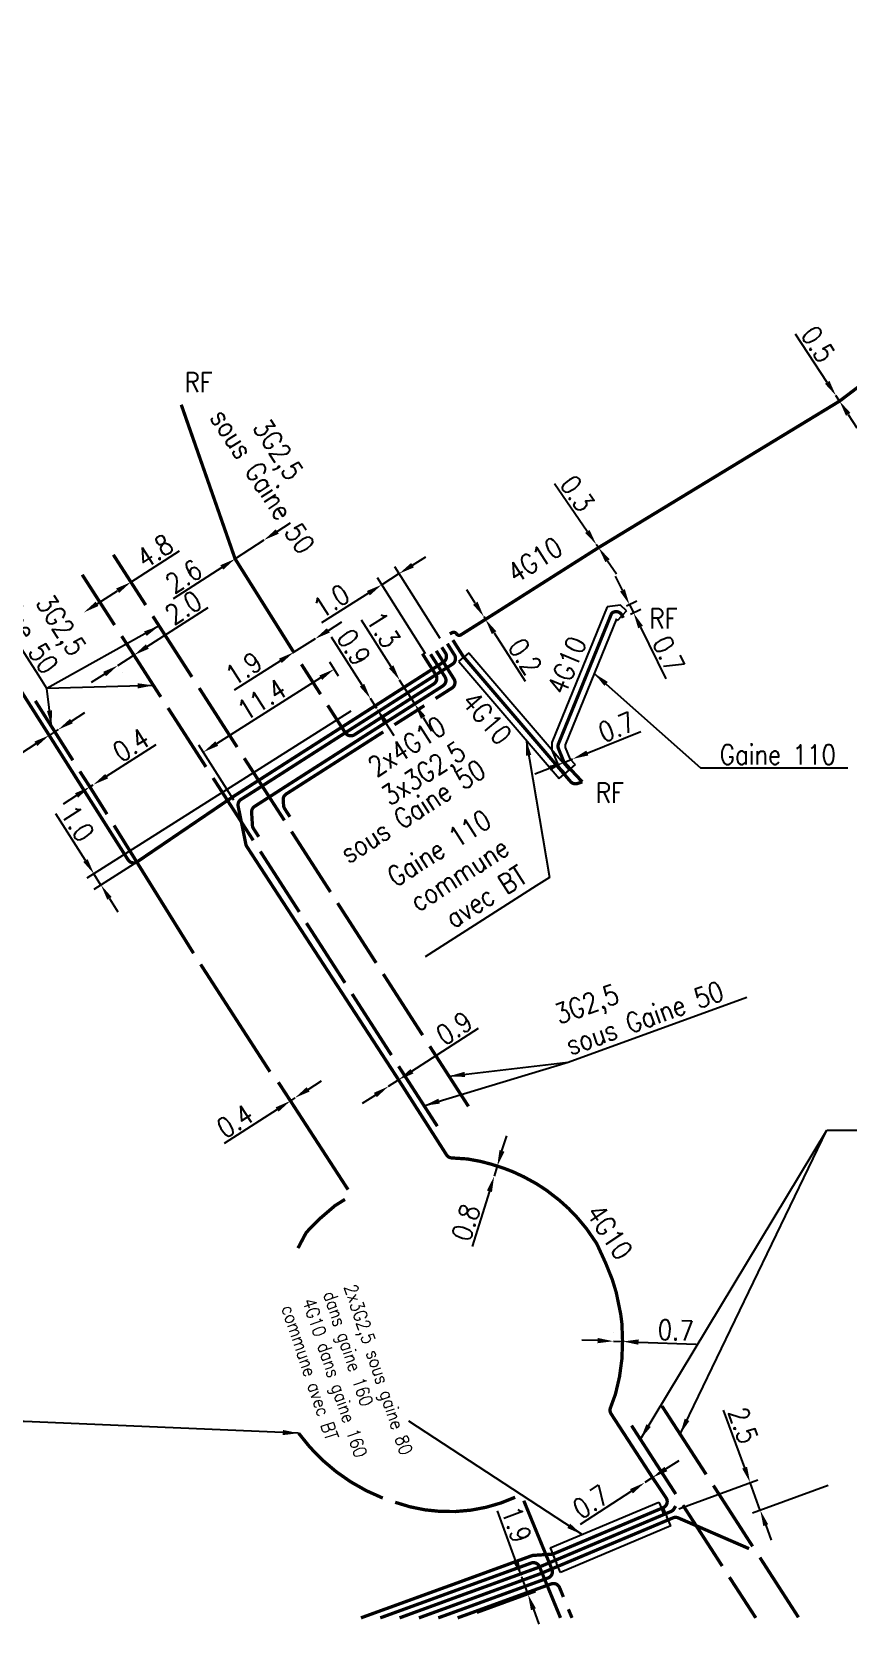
# Model space of a CAD drawing. Header units: millimetres. Extents: x 146415 to 147000, y 142979 to 144000.
# Drawn here: x 146821.4 to 146883.2, y 142999.5 to 143120.1 of the extents above; entities that cross this region are included whole.
import ezdxf
from ezdxf.enums import TextEntityAlignment as Align

# ---------------------------------------------------------------- set-up
doc = ezdxf.new("R2010")
doc.units = ezdxf.units.MM
doc.header["$PDMODE"] = 34
doc.linetypes.add('E_ST_CU', pattern=[2000, 1000, 1000])
doc.layers.get('Defpoints').update_dxf_attribs({"linetype": 'CONTINUOUS'})
doc.layers.add('E_100', color=3, linetype='CONTINUOUS')
doc.layers.add('E_400', color=7, linetype='CONTINUOUS')
doc.styles.get("Standard").update_dxf_attribs({"font": 'romans.shx', "width": 0.85})
doc.dimstyles.get("Standard").update_dxf_attribs({"dimtxt": 1.5, "dimasz": 1.2, "dimexe": 0.625, "dimexo": 0.625, "dimgap": 0.25, "dimtad": 1, "dimdec": 1, "dimzin": 0, "dimdsep": 46, "dimtxsty": 'Standard', "dimcen": -0.5, "dimadec": 0, "dimazin": 0, "dimtfac": 1, "dimtdec": 1, "dimtmove": 0, "dimatfit": 3, "dimfxl": 0, "dimtolj": 1, "dimtzin": 0, "dimarcsym": 0})

# ---------------------------------------------------------------- blocks, each defined once
blk = doc.blocks.new('*D11')
at = {"layer": 'Defpoints', "color": 0, "linetype": 'Continuous', "transparency": 16777216}
for p in [(146864.11, 143081.26), (146864.11, 143081.26), (146864.28, 143081.02)]:
    blk.add_point(p, dxfattribs=at)
at = {"layer": 'E_100', "color": 0, "linetype": 'Continuous', "lineweight": -2, "transparency": 16777216}
for p, q in [((146863.43, 143082.25), (146860.95, 143085.85)), ((146864.28, 143081.02), (146864.11, 143081.26)), ((146864.97, 143080.03), (146865.65, 143079.04))]:
    blk.add_line(p, q, dxfattribs=at)
at = {"layer": 'E_100', "color": 0, "linetype": 'Continuous', "transparency": 16777216}
for points in [[(146863.6, 143082.36), (146863.27, 143082.14), (146864.11, 143081.26)], [(146865.13, 143080.14), (146864.8, 143079.92), (146864.28, 143081.02)]]:
    blk.add_solid(points, dxfattribs=at)
at = {"layer": 'E_100', "color": 0, "linetype": 'Continuous', "transparency": 16777216, "insert": (146862.67, 143085.11), "char_height": 1.5, "attachment_point": 5, "rotation": 304.6256}
blk.add_mtext('\\A1;0.3', dxfattribs=at)
blk = doc.blocks.new('*D17')
at = {"layer": 'Defpoints', "color": 0, "linetype": 'Continuous', "transparency": 16777216}
for p in [(146855.59, 143075.8), (146855.59, 143075.8), (146855.72, 143075.59)]:
    blk.add_point(p, dxfattribs=at)
at = {"layer": 'E_100', "color": 0, "linetype": 'Continuous', "lineweight": -2, "transparency": 16777216}
for p, q in [((146854.95, 143076.81), (146854.3, 143077.82)), ((146855.59, 143075.8), (146855.72, 143075.59)), ((146856.37, 143074.58), (146858.72, 143070.9))]:
    blk.add_line(p, q, dxfattribs=at)
at = {"layer": 'E_100', "color": 0, "linetype": 'Continuous', "transparency": 16777216}
for points in [[(146855.12, 143076.92), (146854.78, 143076.7), (146855.59, 143075.8)], [(146856.54, 143074.69), (146856.2, 143074.47), (146855.72, 143075.59)]]:
    blk.add_solid(points, dxfattribs=at)
at = {"layer": 'E_100', "color": 0, "linetype": 'Continuous', "transparency": 16777216, "insert": (146858.71, 143072.77), "char_height": 1.5, "attachment_point": 5, "rotation": 302.5652}
blk.add_mtext('\\A1;0.2', dxfattribs=at)
blk = doc.blocks.new('*D25')
at = {"layer": 'Defpoints', "color": 0, "linetype": 'Continuous', "transparency": 16777216}
for p in [(146882.26, 143092.53), (146882.53, 143092.11), (146882.53, 143092.11)]:
    blk.add_point(p, dxfattribs=at)
at = {"layer": 'E_100', "color": 0, "linetype": 'Continuous', "lineweight": -2, "transparency": 16777216}
for p, q in [((146881.6, 143093.53), (146879.2, 143097.19)), ((146882.53, 143092.11), (146882.26, 143092.53)), ((146883.19, 143091.11), (146883.85, 143090.1))]:
    blk.add_line(p, q, dxfattribs=at)
at = {"layer": 'E_100', "color": 0, "linetype": 'Continuous', "transparency": 16777216}
for points in [[(146881.77, 143093.64), (146881.43, 143093.42), (146882.26, 143092.53)], [(146883.36, 143091.22), (146883.02, 143091), (146882.53, 143092.11)]]:
    blk.add_solid(points, dxfattribs=at)
at = {"layer": 'E_100', "color": 0, "linetype": 'Continuous', "transparency": 16777216, "insert": (146880.91, 143096.41), "char_height": 1.5, "attachment_point": 5, "rotation": 303.235}
blk.add_mtext('\\A1;0.5', dxfattribs=at)
blk = doc.blocks.new('*D34')
at = {"layer": 'Defpoints', "color": 0, "linetype": 'Continuous', "transparency": 16777216}
for p in [(146858.46, 143003.1), (146858.94, 143001.78), (146854.49, 143000.16)]:
    blk.add_point(p, dxfattribs=at)
at = {"layer": 'E_100', "color": 0, "linetype": 'Continuous', "lineweight": -2, "transparency": 16777216}
for p, q in [((146858.05, 143004.22), (146856.64, 143008.1)), ((146858.94, 143001.78), (146858.46, 143003.1)), ((146855.08, 143000.38), (146859.52, 143001.99)), ((146859.35, 143000.65), (146859.76, 142999.52))]:
    blk.add_line(p, q, dxfattribs=at)
at = {"layer": 'E_100', "color": 0, "linetype": 'Continuous', "transparency": 16777216}
for points in [[(146858.24, 143004.29), (146857.86, 143004.15), (146858.46, 143003.1)], [(146859.54, 143000.72), (146859.16, 143000.58), (146858.94, 143001.78)]]:
    blk.add_solid(points, dxfattribs=at)
at = {"layer": 'E_100', "color": 0, "linetype": 'Continuous', "transparency": 16777216, "insert": (146858.08, 143007.07), "char_height": 1.5, "attachment_point": 5, "rotation": 289.9845}
blk.add_mtext('\\A1;1.9', dxfattribs=at)
blk = doc.blocks.new('*D35')
at = {"layer": 'Defpoints', "color": 0, "linetype": 'Continuous', "transparency": 16777216}
for p in [(146882.26, 143010.24), (146876.53, 143008.14), (146869.76, 143008.05)]:
    blk.add_point(p, dxfattribs=at)
at = {"layer": 'E_100', "color": 0, "linetype": 'Continuous', "lineweight": -2, "transparency": 16777216}
for p, q in [((146875.35, 143011.37), (146873.75, 143015.72)), ((146870.35, 143008.26), (146876.35, 143010.46)), ((146876.53, 143008.14), (146875.76, 143010.25)), ((146881.68, 143010.03), (146875.94, 143007.93)), ((146876.94, 143007.01), (146877.36, 143005.89))]:
    blk.add_line(p, q, dxfattribs=at)
at = {"layer": 'E_100', "color": 0, "linetype": 'Continuous', "transparency": 16777216}
for points in [[(146875.53, 143011.44), (146875.16, 143011.3), (146875.76, 143010.25)], [(146877.13, 143007.08), (146876.76, 143006.95), (146876.53, 143008.14)]]:
    blk.add_solid(points, dxfattribs=at)
at = {"layer": 'E_100', "color": 0, "linetype": 'Continuous', "transparency": 16777216, "insert": (146875.24, 143014.57), "char_height": 1.5, "attachment_point": 5, "rotation": 290.1264}
blk.add_mtext('\\A1;2.5', dxfattribs=at)
blk = doc.blocks.new('*D36')
at = {"layer": 'Defpoints', "color": 0, "linetype": 'Continuous', "transparency": 16777216}
for p in [(146868.37, 143010.62), (146867.78, 143010.24), (146867.78, 143010.24)]:
    blk.add_point(p, dxfattribs=at)
at = {"layer": 'E_100', "color": 0, "linetype": 'Continuous', "lineweight": -2, "transparency": 16777216}
for p, q in [((146869.38, 143011.27), (146870.38, 143011.92)), ((146868.37, 143010.62), (146867.78, 143010.24)), ((146866.78, 143009.59), (146862.9, 143007.08))]:
    blk.add_line(p, q, dxfattribs=at)
at = {"layer": 'E_100', "color": 0, "linetype": 'Continuous', "transparency": 16777216}
for points in [[(146869.27, 143011.44), (146869.49, 143011.1), (146868.37, 143010.62)], [(146866.67, 143009.75), (146866.88, 143009.42), (146867.78, 143010.24)]]:
    blk.add_solid(points, dxfattribs=at)
at = {"layer": 'E_100', "color": 0, "linetype": 'Continuous', "transparency": 16777216, "insert": (146863.69, 143008.78), "char_height": 1.5, "attachment_point": 5, "rotation": 32.9416}
blk.add_mtext('\\A1;0.7', dxfattribs=at)
blk = doc.blocks.new('*D37')
at = {"layer": 'Defpoints', "color": 0, "linetype": 'Continuous', "transparency": 16777216}
for p in [(146862.32, 143065.02), (146862.32, 143065.02), (146861.67, 143064.76)]:
    blk.add_point(p, dxfattribs=at)
at = {"layer": 'E_100', "color": 0, "linetype": 'Continuous', "lineweight": -2, "transparency": 16777216}
for p, q in [((146863.43, 143065.47), (146867.49, 143067.11)), ((146861.67, 143064.76), (146862.32, 143065.02)), ((146860.56, 143064.31), (146859.45, 143063.86))]:
    blk.add_line(p, q, dxfattribs=at)
at = {"layer": 'E_100', "color": 0, "linetype": 'Continuous', "transparency": 16777216}
for points in [[(146863.36, 143065.66), (146863.51, 143065.29), (146862.32, 143065.02)], [(146860.49, 143064.5), (146860.63, 143064.13), (146861.67, 143064.76)]]:
    blk.add_solid(points, dxfattribs=at)
at = {"layer": 'E_100', "color": 0, "linetype": 'Continuous', "transparency": 16777216, "insert": (146865.64, 143067.44), "char_height": 1.5, "attachment_point": 5, "rotation": 21.9747}
blk.add_mtext('\\A1;0.7', dxfattribs=at)
blk = doc.blocks.new('*D38')
at = {"layer": 'Defpoints', "color": 0, "linetype": 'Continuous', "transparency": 16777216}
for p in [(146865.85, 143076.33), (146866.15, 143075.7), (146866.93, 143076.08)]:
    blk.add_point(p, dxfattribs=at)
at = {"layer": 'E_100', "color": 0, "linetype": 'Continuous', "lineweight": -2, "transparency": 16777216}
for p, q in [((146866.09, 143077.79), (146865.56, 143078.87)), ((146866.41, 143076.61), (146867.18, 143076.99)), ((146866.62, 143076.71), (146866.93, 143076.08)), ((146866.71, 143075.98), (146867.49, 143076.36)), ((146867.46, 143075.01), (146869.39, 143071.08))]:
    blk.add_line(p, q, dxfattribs=at)
at = {"layer": 'E_100', "color": 0, "linetype": 'Continuous', "transparency": 16777216}
for points in [[(146866.27, 143077.88), (146865.91, 143077.7), (146866.62, 143076.71)], [(146867.64, 143075.1), (146867.28, 143074.92), (146866.93, 143076.08)]]:
    blk.add_solid(points, dxfattribs=at)
at = {"layer": 'E_100', "color": 0, "linetype": 'Continuous', "transparency": 16777216, "insert": (146869.58, 143072.95), "char_height": 1.5, "attachment_point": 5, "rotation": 296.158}
blk.add_mtext('\\A1;0.7', dxfattribs=at)
blk = doc.blocks.new('*D39')
at = {"layer": 'Defpoints', "color": 0, "linetype": 'Continuous', "transparency": 16777216}
for p in [(146865.41, 143020.94), (146865.41, 143020.94), (146866.11, 143020.92)]:
    blk.add_point(p, dxfattribs=at)
at = {"layer": 'E_100', "color": 0, "linetype": 'Continuous', "lineweight": -2, "transparency": 16777216}
for p, q in [((146865.43, 143021.57), (146865.43, 143021.57)), ((146866.13, 143021.54), (146866.13, 143021.54)), ((146864.21, 143020.99), (146863.01, 143021.03)), ((146865.41, 143020.94), (146866.11, 143020.92)), ((146867.31, 143020.88), (146871.68, 143020.72))]:
    blk.add_line(p, q, dxfattribs=at)
at = {"layer": 'E_100', "color": 0, "linetype": 'Continuous', "transparency": 16777216}
for points in [[(146864.22, 143021.19), (146864.2, 143020.79), (146865.41, 143020.94)], [(146867.32, 143021.08), (146867.3, 143020.68), (146866.11, 143020.92)]]:
    blk.add_solid(points, dxfattribs=at)
at = {"layer": 'E_100', "color": 0, "linetype": 'Continuous', "transparency": 16777216, "insert": (146870.13, 143021.78), "char_height": 1.5, "attachment_point": 5, "rotation": 357.9673}
blk.add_mtext('\\A1;0.7', dxfattribs=at)
blk = doc.blocks.new('*D40')
at = {"layer": 'Defpoints', "color": 0, "linetype": 'Continuous', "transparency": 16777216}
for p in [(146856.61, 143034.2), (146856.38, 143033.44), (146856.38, 143033.44)]:
    blk.add_point(p, dxfattribs=at)
at = {"layer": 'E_100', "color": 0, "linetype": 'Continuous', "lineweight": -2, "transparency": 16777216}
for p, q in [((146856.97, 143035.35), (146857.33, 143036.5)), ((146856.61, 143034.2), (146856.38, 143033.44)), ((146856.02, 143032.29), (146854.72, 143028.12))]:
    blk.add_line(p, q, dxfattribs=at)
at = {"layer": 'E_100', "color": 0, "linetype": 'Continuous', "transparency": 16777216}
for points in [[(146856.78, 143035.41), (146857.16, 143035.29), (146856.61, 143034.2)], [(146855.83, 143032.35), (146856.21, 143032.24), (146856.38, 143033.44)]]:
    blk.add_solid(points, dxfattribs=at)
at = {"layer": 'E_100', "color": 0, "linetype": 'Continuous', "transparency": 16777216, "insert": (146854.23, 143029.93), "char_height": 1.5, "attachment_point": 5, "rotation": 72.685}
blk.add_mtext('\\A1;0.8', dxfattribs=at)
blk = doc.blocks.new('*D41')
at = {"layer": 'Defpoints', "color": 0, "linetype": 'Continuous', "transparency": 16777216}
for p in [(146849.14, 143040.73), (146848.38, 143040.24), (146848.38, 143040.24)]:
    blk.add_point(p, dxfattribs=at)
at = {"layer": 'E_100', "color": 0, "linetype": 'Continuous', "lineweight": -2, "transparency": 16777216}
for p, q in [((146850.15, 143041.38), (146855.2, 143044.64)), ((146848.38, 143040.24), (146849.14, 143040.73)), ((146847.38, 143039.58), (146846.37, 143038.93))]:
    blk.add_line(p, q, dxfattribs=at)
at = {"layer": 'E_100', "color": 0, "linetype": 'Continuous', "transparency": 16777216}
for points in [[(146850.04, 143041.55), (146850.26, 143041.21), (146849.14, 143040.73)], [(146847.27, 143039.75), (146847.49, 143039.42), (146848.38, 143040.24)]]:
    blk.add_solid(points, dxfattribs=at)
at = {"layer": 'E_100', "color": 0, "linetype": 'Continuous', "transparency": 16777216, "insert": (146853.35, 143044.64), "char_height": 1.5, "attachment_point": 5, "rotation": 32.8971}
blk.add_mtext('\\A1;0.9', dxfattribs=at)
blk = doc.blocks.new('*D42')
at = {"layer": 'Defpoints', "color": 0, "linetype": 'Continuous', "transparency": 16777216}
for p in [(146847.01, 143069.59), (146847.01, 143069.59), (146847.49, 143068.83)]:
    blk.add_point(p, dxfattribs=at)
at = {"layer": 'E_100', "color": 0, "linetype": 'Continuous', "lineweight": -2, "transparency": 16777216}
for p, q in [((146846.37, 143070.6), (146844.07, 143074.25)), ((146847.49, 143068.83), (146847.01, 143069.59)), ((146848.13, 143067.81), (146848.78, 143066.8))]:
    blk.add_line(p, q, dxfattribs=at)
at = {"layer": 'E_100', "color": 0, "linetype": 'Continuous', "transparency": 16777216}
for points in [[(146846.54, 143070.71), (146846.2, 143070.5), (146847.01, 143069.59)], [(146848.3, 143067.92), (146847.97, 143067.71), (146847.49, 143068.83)]]:
    blk.add_solid(points, dxfattribs=at)
at = {"layer": 'E_100', "color": 0, "linetype": 'Continuous', "transparency": 16777216, "insert": (146845.74, 143073.47), "char_height": 1.5, "attachment_point": 5, "rotation": 302.3169}
blk.add_mtext('\\A1;0.9', dxfattribs=at)
blk = doc.blocks.new('*D43')
at = {"layer": 'Defpoints', "color": 0, "linetype": 'Continuous', "transparency": 16777216}
for p in [(146847.86, 143078.21), (146852.62, 143073.62), (146851.52, 143072.44)]:
    blk.add_point(p, dxfattribs=at)
at = {"layer": 'E_100', "color": 0, "linetype": 'Continuous', "lineweight": -2, "transparency": 16777216}
for p, q in [((146852.28, 143074.15), (146848.85, 143079.57)), ((146850.2, 143079.69), (146851.21, 143080.33)), ((146851.18, 143072.97), (146847.53, 143078.74)), ((146849.18, 143079.05), (146847.86, 143078.21)), ((146846.85, 143077.57), (146843.31, 143075.33))]:
    blk.add_line(p, q, dxfattribs=at)
at = {"layer": 'E_100', "color": 0, "linetype": 'Continuous', "transparency": 16777216}
for points in [[(146850.09, 143079.86), (146850.3, 143079.52), (146849.18, 143079.05)], [(146846.74, 143077.74), (146846.96, 143077.4), (146847.86, 143078.21)]]:
    blk.add_solid(points, dxfattribs=at)
at = {"layer": 'E_100', "color": 0, "linetype": 'Continuous', "transparency": 16777216, "insert": (146844.04, 143076.98), "char_height": 1.5, "attachment_point": 5, "rotation": 32.3169}
blk.add_mtext('\\A1;1.0', dxfattribs=at)
blk = doc.blocks.new('*D44')
at = {"layer": 'Defpoints', "color": 0, "linetype": 'Continuous', "transparency": 16777216}
for p in [(146844.26, 143071.82), (146844.92, 143070.77), (146837, 143061.36)]:
    blk.add_point(p, dxfattribs=at)
at = {"layer": 'E_100', "color": 0, "linetype": 'Continuous', "lineweight": -2, "transparency": 16777216}
for p, q in [((146844.59, 143071.3), (146843.93, 143072.35)), ((146835.37, 143066.19), (146843.25, 143071.18)), ((146836.67, 143061.89), (146834.02, 143066.07))]:
    blk.add_line(p, q, dxfattribs=at)
at = {"layer": 'E_100', "color": 0, "linetype": 'Continuous', "transparency": 16777216}
for points in [[(146843.14, 143071.34), (146843.35, 143071.01), (146844.26, 143071.82)], [(146835.26, 143066.36), (146835.48, 143066.02), (146834.36, 143065.54)]]:
    blk.add_solid(points, dxfattribs=at)
at = {"layer": 'E_100', "color": 0, "linetype": 'Continuous', "transparency": 16777216, "insert": (146838.77, 143069.53), "char_height": 1.5, "attachment_point": 5, "rotation": 32.3486}
blk.add_mtext('\\A1;11.4', dxfattribs=at)
blk = doc.blocks.new('*D45')
at = {"layer": 'Defpoints', "color": 0, "linetype": 'Continuous', "transparency": 16777216}
for p in [(146846.06, 143068.98), (146829.64, 143057.4), (146826.07, 143056.32)]:
    blk.add_point(p, dxfattribs=at)
at = {"layer": 'E_100', "color": 0, "linetype": 'Continuous', "lineweight": -2, "transparency": 16777216}
for p, q in [((146845.53, 143068.65), (146825.54, 143055.99)), ((146825.43, 143057.34), (146823.18, 143060.88)), ((146829.11, 143057.07), (146826.07, 143055.14)), ((146826.6, 143055.48), (146826.07, 143056.32)), ((146827.24, 143054.46), (146827.89, 143053.45))]:
    blk.add_line(p, q, dxfattribs=at)
at = {"layer": 'E_100', "color": 0, "linetype": 'Continuous', "transparency": 16777216}
for points in [[(146825.59, 143057.44), (146825.26, 143057.23), (146826.07, 143056.32)], [(146827.41, 143054.57), (146827.08, 143054.36), (146826.6, 143055.48)]]:
    blk.add_solid(points, dxfattribs=at)
at = {"layer": 'E_100', "color": 0, "linetype": 'Continuous', "transparency": 16777216, "insert": (146824.83, 143060.15), "char_height": 1.5, "attachment_point": 5, "rotation": 302.3486}
blk.add_mtext('\\A1;1.0', dxfattribs=at)
blk = doc.blocks.new('*D46')
at = {"layer": 'Defpoints', "color": 0, "linetype": 'Continuous', "transparency": 16777216}
for p in [(146823.36, 143067.24), (146823.36, 143067.24), (146822.68, 143066.81)]:
    blk.add_point(p, dxfattribs=at)
at = {"layer": 'E_100', "color": 0, "linetype": 'Continuous', "lineweight": -2, "transparency": 16777216}
for p, q in [((146824.37, 143067.89), (146825.38, 143068.54)), ((146823.36, 143067.24), (146822.68, 143066.81)), ((146821.67, 143066.17), (146817.99, 143063.81))]:
    blk.add_line(p, q, dxfattribs=at)
at = {"layer": 'E_100', "color": 0, "linetype": 'Continuous', "transparency": 16777216}
for points in [[(146824.26, 143068.06), (146824.47, 143067.72), (146823.36, 143067.24)], [(146821.56, 143066.34), (146821.78, 143066), (146822.68, 143066.81)]]:
    blk.add_solid(points, dxfattribs=at)
at = {"layer": 'E_100', "color": 0, "linetype": 'Continuous', "transparency": 16777216, "insert": (146818.78, 143065.51), "char_height": 1.5, "attachment_point": 5, "rotation": 32.5707}
blk.add_mtext('\\A1;0.8', dxfattribs=at)
blk = doc.blocks.new('*D63')
at = {"layer": 'Defpoints', "color": 0, "linetype": 'Continuous', "transparency": 16777216}
for p in [(146840.95, 143039.14), (146841.28, 143039.36), (146841.28, 143039.36)]:
    blk.add_point(p, dxfattribs=at)
at = {"layer": 'E_100', "color": 0, "linetype": 'Continuous', "lineweight": -2, "transparency": 16777216}
for p, q in [((146842.29, 143040.01), (146843.3, 143040.66)), ((146839.94, 143038.49), (146835.94, 143035.9)), ((146841.28, 143039.36), (146840.95, 143039.14))]:
    blk.add_line(p, q, dxfattribs=at)
at = {"layer": 'E_100', "color": 0, "linetype": 'Continuous', "transparency": 16777216}
for points in [[(146842.18, 143040.18), (146842.4, 143039.84), (146841.28, 143039.36)], [(146839.83, 143038.65), (146840.05, 143038.32), (146840.95, 143039.14)]]:
    blk.add_solid(points, dxfattribs=at)
at = {"layer": 'E_100', "color": 0, "linetype": 'Continuous', "transparency": 16777216, "insert": (146836.75, 143037.61), "char_height": 1.5, "attachment_point": 5, "rotation": 32.9415}
blk.add_mtext('\\A1;0.4', dxfattribs=at)
blk = doc.blocks.new('*D64')
at = {"layer": 'Defpoints', "color": 0, "linetype": 'Continuous', "transparency": 16777216}
for p in [(146825.76, 143062.91), (146826.02, 143063.07), (146826.02, 143063.07)]:
    blk.add_point(p, dxfattribs=at)
at = {"layer": 'E_100', "color": 0, "linetype": 'Continuous', "lineweight": -2, "transparency": 16777216}
for p, q in [((146827.03, 143063.72), (146830.77, 143066.11)), ((146825.76, 143062.91), (146826.02, 143063.07)), ((146824.75, 143062.26), (146823.74, 143061.61))]:
    blk.add_line(p, q, dxfattribs=at)
at = {"layer": 'E_100', "color": 0, "linetype": 'Continuous', "transparency": 16777216}
for points in [[(146826.92, 143063.89), (146827.14, 143063.55), (146826.02, 143063.07)], [(146824.64, 143062.43), (146824.86, 143062.09), (146825.76, 143062.91)]]:
    blk.add_solid(points, dxfattribs=at)
at = {"layer": 'E_100', "color": 0, "linetype": 'Continuous', "transparency": 16777216, "insert": (146828.87, 143066.08), "char_height": 1.5, "attachment_point": 5, "rotation": 32.5707}
blk.add_mtext('\\A1;0.4', dxfattribs=at)
blk = doc.blocks.new('*D65')
at = {"layer": 'Defpoints', "color": 0, "linetype": 'Continuous', "transparency": 16777216}
for p in [(146828.87, 143078.41), (146825.3, 143076.11), (146825.3, 143076.11)]:
    blk.add_point(p, dxfattribs=at)
at = {"layer": 'E_100', "color": 0, "linetype": 'Continuous', "lineweight": -2, "transparency": 16777216}
for p, q in [((146828.87, 143078.41), (146832.54, 143080.78)), ((146826.31, 143076.76), (146827.86, 143077.76))]:
    blk.add_line(p, q, dxfattribs=at)
at = {"layer": 'E_100', "color": 0, "linetype": 'Continuous', "transparency": 16777216}
for points in [[(146827.75, 143077.93), (146827.97, 143077.59), (146828.87, 143078.41)], [(146826.2, 143076.93), (146826.41, 143076.6), (146825.3, 143076.11)]]:
    blk.add_solid(points, dxfattribs=at)
at = {"layer": 'E_100', "color": 0, "linetype": 'Continuous', "transparency": 16777216, "insert": (146830.67, 143080.76), "char_height": 1.5, "attachment_point": 5, "rotation": 32.7655}
blk.add_mtext('\\A1;4.8', dxfattribs=at)
blk = doc.blocks.new('*D66')
at = {"layer": 'Defpoints', "color": 0, "linetype": 'Continuous', "transparency": 16777216}
for p in [(146827.88, 143072.1), (146827.88, 143072.1), (146829.1, 143072.88)]:
    blk.add_point(p, dxfattribs=at)
at = {"layer": 'E_100', "color": 0, "linetype": 'Continuous', "lineweight": -2, "transparency": 16777216}
for p, q in [((146830.11, 143073.53), (146834.72, 143076.5)), ((146827.88, 143072.1), (146829.1, 143072.88)), ((146826.87, 143071.45), (146825.86, 143070.8)), ((146828.22, 143071.57), (146828.22, 143071.57))]:
    blk.add_line(p, q, dxfattribs=at)
at = {"layer": 'E_100', "color": 0, "linetype": 'Continuous', "transparency": 16777216}
for points in [[(146830, 143073.7), (146830.22, 143073.36), (146829.1, 143072.88)], [(146826.77, 143071.62), (146826.98, 143071.28), (146827.88, 143072.1)]]:
    blk.add_solid(points, dxfattribs=at)
at = {"layer": 'E_100', "color": 0, "linetype": 'Continuous', "transparency": 16777216, "insert": (146832.84, 143076.48), "char_height": 1.5, "attachment_point": 5, "rotation": 32.7655}
blk.add_mtext('\\A1;2.0', dxfattribs=at)
blk = doc.blocks.new('*D67')
at = {"layer": 'Defpoints', "color": 0, "linetype": 'Continuous', "transparency": 16777216}
for p in [(146849.22, 143070.99), (146849.22, 143070.99), (146850.36, 143069.19)]:
    blk.add_point(p, dxfattribs=at)
at = {"layer": 'E_100', "color": 0, "linetype": 'Continuous', "lineweight": -2, "transparency": 16777216}
for p, q in [((146848.58, 143072), (146846.34, 143075.54)), ((146850.36, 143069.19), (146849.22, 143070.99)), ((146851, 143068.17), (146851.64, 143067.16))]:
    blk.add_line(p, q, dxfattribs=at)
at = {"layer": 'E_100', "color": 0, "linetype": 'Continuous', "transparency": 16777216}
for points in [[(146848.75, 143072.11), (146848.41, 143071.89), (146849.22, 143070.99)], [(146851.17, 143068.28), (146850.83, 143068.06), (146850.36, 143069.19)]]:
    blk.add_solid(points, dxfattribs=at)
at = {"layer": 'E_100', "color": 0, "linetype": 'Continuous', "transparency": 16777216, "insert": (146847.99, 143074.81), "char_height": 1.5, "attachment_point": 5, "rotation": 302.3169}
blk.add_mtext('\\A1;1.3', dxfattribs=at)
blk = doc.blocks.new('*D68')
at = {"layer": 'Defpoints', "color": 0, "linetype": 'Continuous', "transparency": 16777216}
for p in [(146842.81, 143074.11), (146842.81, 143074.11), (146841.2, 143073.1)]:
    blk.add_point(p, dxfattribs=at)
at = {"layer": 'E_100', "color": 0, "linetype": 'Continuous', "lineweight": -2, "transparency": 16777216}
for p, q in [((146843.82, 143074.75), (146844.83, 143075.4)), ((146842.81, 143074.11), (146841.2, 143073.1)), ((146840.19, 143072.45), (146836.7, 143070.24))]:
    blk.add_line(p, q, dxfattribs=at)
at = {"layer": 'E_100', "color": 0, "linetype": 'Continuous', "transparency": 16777216}
for points in [[(146843.71, 143074.92), (146843.93, 143074.59), (146842.81, 143074.11)], [(146840.08, 143072.62), (146840.29, 143072.28), (146841.2, 143073.1)]]:
    blk.add_solid(points, dxfattribs=at)
at = {"layer": 'E_100', "color": 0, "linetype": 'Continuous', "transparency": 16777216, "insert": (146837.4, 143071.87), "char_height": 1.5, "attachment_point": 5, "rotation": 32.3486}
blk.add_mtext('\\A1;1.9', dxfattribs=at)
blk = doc.blocks.new('*D69')
at = {"layer": 'Defpoints', "color": 0, "linetype": 'Continuous', "transparency": 16777216}
for p in [(146838.94, 143081.59), (146838.94, 143081.59), (146836.76, 143080.17)]:
    blk.add_point(p, dxfattribs=at)
at = {"layer": 'E_100', "color": 0, "linetype": 'Continuous', "lineweight": -2, "transparency": 16777216}
for p, q in [((146839.95, 143082.24), (146840.95, 143082.89)), ((146838.94, 143081.59), (146836.76, 143080.17)), ((146835.75, 143079.52), (146832.08, 143077.15))]:
    blk.add_line(p, q, dxfattribs=at)
at = {"layer": 'E_100', "color": 0, "linetype": 'Continuous', "transparency": 16777216}
for points in [[(146839.84, 143082.41), (146840.06, 143082.07), (146838.94, 143081.59)], [(146835.64, 143079.69), (146835.86, 143079.35), (146836.76, 143080.17)]]:
    blk.add_solid(points, dxfattribs=at)
at = {"layer": 'E_100', "color": 0, "linetype": 'Continuous', "transparency": 16777216, "insert": (146832.87, 143078.85), "char_height": 1.5, "attachment_point": 5, "rotation": 32.9166}
blk.add_mtext('\\A1;2.6', dxfattribs=at)

msp = doc.modelspace()

# ---------------------------------------------------------------- linework, layer by layer
at = {"layer": 'E_100', "linetype": 'E_ST_CU', "const_width": 0.25, "flags": 128}
for points in [[(146895.86, 143119.87), (146896.07, 143119.93, -0.416472), (146896.68, 143119.56), (146897.8, 143115.07), (146897.8, 143115.07), (146899.22, 143109.6, -0.178734), (146899.18, 143109.26), (146895.74, 143102.2, -0.117184), (146895.59, 143102.02), (146889.76, 143097.59), (146882.53, 143092.11), (146877.66, 143089.15), (146877.66, 143089.15), (146864.28, 143081.02), (146864.28, 143081.02), (146864.28, 143081.02), (146855.72, 143075.59), (146855.72, 143075.59), (146853.86, 143074.42, -0.414214), (146853.52, 143074.5), (146853.52, 143074.5, 0.416584), (146853.17, 143074.57), (146853.02, 143074.48)], [(146866.15, 143075.7), (146866.06, 143075.89, 0.410094), (146865.4, 143076.13), (146865.38, 143076.12, 0.191054), (146865.25, 143075.99), (146861.25, 143066.18, 0.195095), (146861.25, 143065.8), (146861.67, 143064.76), (146863.05, 143063.29)], [(146852.41, 143073.48), (146852.69, 143073.04, -0.412752), (146852.53, 143072.35), (146852.11, 143072.08), (146847.36, 143069.04), (146836.55, 143062.13), (146829.35, 143057.24, -0.42377), (146828.65, 143057.39), (146822.68, 143066.81), (146818.82, 143072.89, 0.342059), (146818.24, 143073.09), (146814.94, 143072.02), (146814.43, 143071.85, -0.41499), (146814.11, 143072.01), (146814.04, 143072.25, 0.416254), (146813.72, 143072.41), (146807.14, 143070.22)], [(146846.29, 143000), (146853.59, 143002.65), (146853.59, 143002.65), (146859.21, 143004.7, -0.070517), (146859.35, 143004.73), (146860.74, 143004.82, 0.083047), (146860.9, 143004.86), (146869.17, 143008.34, 0.469015), (146869.4, 143009.08), (146868.37, 143010.62), (146865.23, 143015.45, -0.235871), (146865.18, 143015.89), (146865.56, 143016.93), (146865.87, 143018.25), (146866.05, 143019.59), (146866.1, 143020.95), (146866.05, 143022.29), (146865.96, 143022.99), (146865.62, 143024.64), (146865.32, 143025.62), (146864.81, 143026.88), (146864.14, 143028.34), (146864.14, 143028.34), (146863.37, 143029.46), (146862.68, 143030.29), (146862.01, 143030.99), (146861.32, 143031.61), (146860.34, 143032.37), (146859.57, 143032.87), (146858.62, 143033.39), (146857.8, 143033.77), (146857.13, 143034.03), (146856.61, 143034.2), (146856.1, 143034.36), (146855.32, 143034.56), (146854.35, 143034.74), (146853.88, 143034.77), (146853.15, 143034.82, -0.236604), (146852.77, 143035.05), (146849.14, 143040.73), (146837.64, 143058.4, -0.094313), (146837.57, 143058.58), (146836.99, 143061.44, -0.310104), (146837.21, 143061.96), (146837.94, 143062.42), (146853.22, 143072.2, 0.412737), (146853.37, 143072.89), (146852.83, 143073.75)], [(146851.99, 143073.21), (146853.33, 143071.08, -0.412752), (146853.18, 143070.39), (146851.94, 143069.6)], [(146863.05, 143063.29), (146862.71, 143063.17, -0.31112), (146862.16, 143063.31), (146854.1, 143072.71, -0.035349), (146854.05, 143072.76), (146853.25, 143074.02)], [(146851.57, 143072.94), (146852.65, 143071.24, -0.412752), (146852.49, 143070.55), (146840.59, 143062.94), (146838.24, 143061.43, 0.271982), (146838.01, 143060.98), (146838.07, 143059.99, 0.128618), (146838.15, 143059.75), (146838.55, 143059.13)], [(146843.77, 143069.08), (146845.1, 143067.01, 0.414214), (146845.79, 143066.85), (146850.09, 143069.61), (146851.46, 143070.48), (146851.8, 143070.7, 0.412752), (146851.96, 143071.39), (146851.14, 143072.68), (146851.01, 143072.89), (146851.11, 143072.96)], [(146851.56, 143072.95), (146852.65, 143071.24, -0.412752), (146852.49, 143070.55), (146852.07, 143070.28)], [(146840.91, 143060.64), (146840.51, 143061.26, -0.128618), (146840.43, 143061.5), (146840.4, 143061.92, -0.271982), (146840.63, 143062.37), (146847.98, 143067.07)], [(146847.94, 143009.07, -0.14238), (146841.57, 143013.98, -0.001758)], [(146848.88, 143008.75, 0.195724), (146857.97, 143009.13, 8.39256)], [(146849.21, 143000), (146853.93, 143001.72), (146853.93, 143001.72), (146859.63, 143003.78), (146869.76, 143008.05, 0.163523), (146870, 143008.26), (146870.12, 143008.46)], [(146852.14, 143000), (146854.27, 143000.77), (146854.27, 143000.77), (146860.46, 143003.02, 0.426767), (146860.75, 143003.68), (146858.62, 143008.87)], [(146850.68, 143000), (146854.1, 143001.24), (146854.1, 143001.24), (146859.82, 143003.32), (146869.92, 143007.57, -0.204801), (146870.31, 143007.57), (146875.68, 143005.24)], [(146847.75, 143000), (146853.76, 143002.18), (146853.76, 143002.18), (146859.18, 143004.15, -0.401771), (146859.81, 143003.87), (146861.4, 143000)], [(146853.61, 143000), (146854.44, 143000.3), (146854.44, 143000.3), (146860.69, 143002.57, -0.401759), (146861.33, 143002.29), (146861.62, 143001.58)]]:
    msp.add_lwpolyline(points, format="xyb", dxfattribs=at)
for points in [[(146832.68, 143091.84), (146836.76, 143080.17), (146841.2, 143073.1), (146841.24, 143073.04)], [(146829.99, 143076.67), (146828.87, 143078.41), (146827.54, 143080.48)], [(146827.63, 143075.16), (146825.18, 143078.97)], [(146833.49, 143071.23), (146830.53, 143075.83)], [(146831.13, 143069.72), (146829.1, 143072.88), (146828.17, 143074.32)], [(146841.78, 143072.19), (146843.23, 143069.92)], [(146836.91, 143065.92), (146834.04, 143070.39)], [(146824.47, 143064.92), (146824.42, 143065), (146821.63, 143069.42)], [(146834.55, 143064.42), (146831.68, 143068.88)], [(146848.82, 143067.61), (146850.63, 143068.76), (146851.09, 143069.06)], [(146840.49, 143060.37), (146837.45, 143065.08)], [(146827.06, 143060.84), (146825.76, 143062.91), (146825, 143064.08)], [(146838.13, 143058.86), (146835.09, 143063.58)], [(146833.61, 143050.31), (146827.59, 143059.99)], [(146843.98, 143054.95), (146841.03, 143059.53)], [(146841.62, 143053.44), (146838.67, 143058.02)], [(146847.44, 143049.58), (146844.52, 143054.11)], [(146845.08, 143048.07), (146842.16, 143052.6)], [(146839.4, 143041.34), (146834.15, 143049.47)], [(146850.96, 143044.11), (146847.98, 143048.74)], [(146848.6, 143042.6), (146845.62, 143047.23)], [(146854.43, 143038.72), (146851.5, 143043.27)], [(146852.07, 143037.22), (146849.14, 143041.76)], [(146845.31, 143032.42), (146840.95, 143039.14), (146840.03, 143040.55)], [(146841.52, 143027.99), (146842.15, 143029.18), (146843.14, 143030.19), (146844.33, 143031.21), (146845.08, 143031.68)], [(146872.43, 143010.86), (146869.08, 143016.04)], [(146870.13, 143009.37), (146866.78, 143014.56)], [(146875.95, 143005.41), (146872.98, 143010.02)], [(146873.65, 143003.92), (146870.67, 143008.53)], [(146879.42, 143000.04), (146876.5, 143004.57)], [(146876.19, 143000), (146874.19, 143003.08)], [(146862.27, 143000), (146862, 143000.65)]]:
    msp.add_lwpolyline(points, dxfattribs=at)
at = {"layer": 'E_400', "color": 7, "linetype": 'CONTINUOUS'}
for p, q in [((146864.94, 143076.54), (146860.75, 143066.28)), ((146865.95, 143076.67), (146864.94, 143076.54)), ((146865.72, 143075.51), (146866.06, 143075.87)), ((146866.41, 143076.23), (146865.95, 143076.67)), ((146866.41, 143076.23), (146866.06, 143075.87)), ((146865.64, 143075.62), (146861.75, 143066.08)), ((146865.61, 143075.61), (146865.64, 143075.62)), ((146865.72, 143075.51), (146865.61, 143075.61)), ((146853.69, 143072.41), (146854.07, 143072.73)), ((146853.69, 143072.41), (146861.3, 143063.55)), ((146854.45, 143073.06), (146854.07, 143072.73)), ((146854.45, 143073.06), (146862.06, 143064.21)), ((146860.75, 143066.28), (146860.75, 143065.7)), ((146861.75, 143066.08), (146861.75, 143065.9)), ((146860.75, 143065.7), (146861.24, 143064.49)), ((146861.75, 143065.9), (146862.1, 143065.03)), ((146862.1, 143065.03), (146862.5, 143064.61)), ((146861.24, 143064.49), (146861.77, 143063.93)), ((146861.3, 143063.55), (146861.68, 143063.88)), ((146862.06, 143064.21), (146861.68, 143063.88)), ((146861.77, 143063.93), (146862.13, 143064.27)), ((146862.5, 143064.61), (146862.13, 143064.27)), ((146860.62, 143005.29), (146868.85, 143008.76)), ((146869.17, 143008.34), (146860.82, 143004.82)), ((146868.85, 143008.76), (146869.04, 143008.3)), ((146869.23, 143007.84), (146869.04, 143008.3)), ((146869.17, 143008.34), (146869.46, 143007.65)), ((146861.01, 143004.37), (146869.23, 143007.84)), ((146869.75, 143006.96), (146861.4, 143003.44)), ((146869.75, 143006.96), (146869.46, 143007.65)), ((146860.62, 143005.29), (146860.82, 143004.83)), ((146861.01, 143004.37), (146860.82, 143004.83)), ((146860.82, 143004.82), (146861.11, 143004.13)), ((146861.4, 143003.44), (146861.11, 143004.13))]:
    msp.add_line(p, q, dxfattribs=at)

# ---------------------------------------------------------------- texts
at = {"layer": 'E_100', "linetype": 'Continuous', "width": 0.85}
for p in [(146832.93, 143092.78), (146868.13, 143074.9), (146864.07, 143061.71)]:
    msp.add_text('RF', height=1.5, dxfattribs=at).set_placement(p)
for s, rotation, p in [('sous Gaine 50', 303.0048, (146838.87, 143086.06)), ('3G2,5', 303.0048, (146839.83, 143088.33)), ('4G10', 32.5707, (146859.45, 143080.09)), ('4G10', 67.8169, (146861.89, 143072.11)), ('4G10', 310.6611, (146855.83, 143068.11)), ('2x4G10', 32.5707, (146849.77, 143065.98)), ('3x3G2,5', 32.5707, (146851.14, 143063.75)), ('sous Gaine 50', 32.5707, (146850.2, 143061.09)), ('4G10', 303.3766, (146865.12, 143029.21))]:
    msp.add_text(s, height=1.5, rotation=rotation, dxfattribs=at).set_placement(p, align=Align.MIDDLE)
at = {"layer": 'E_100', "linetype": 'Continuous'}
for s, insert, char_height, attachment_point, rotation in [('3G2,5\\Psous Gaine 50', (146822.2, 143071.31), 1.5, 9, 302.6871), ('3G2,5\\Psous Gaine 50', (146862.15, 143042.57), 1.5, 7, 19.9498), ('2x3G2,5 sous gaine 80\\Pdans gaine 160^J4G10 dans gaine 160^Jcommune avec BT', (146845.94, 143025.37), 1, 1, 288.5574)]:
    msp.add_mtext(s, dxfattribs=dict(at, insert=insert, char_height=char_height, attachment_point=attachment_point, rotation=rotation))
at = {"layer": 'E_400', "linetype": 'Continuous', "insert": (146873.46, 143064.6), "char_height": 1.5, "attachment_point": 7}
msp.add_mtext('Gaine 110', dxfattribs=at)
at = {"layer": 'E_400', "linetype": 'Continuous', "insert": (146859.01, 143055.8), "char_height": 1.5, "attachment_point": 9, "rotation": 32.5707}
msp.add_mtext('Gaine 110\\Pcommune\\Pavec BT', dxfattribs=at)

# ---------------------------------------------------------------- dimensions: what is measured, and where the dimension line sits
at = {"layer": 'E_100', "linetype": 'Continuous'}
for base, p1, p2, angle, picture, middle in [((146882.53, 143092.11), (146882.26, 143092.53), (146882.53, 143092.11), 123.235, '*D25', (146880.07, 143095.86)), ((146864.11, 143081.26), (146864.28, 143081.02), (146864.11, 143081.26), 304.6256, '*D11', (146861.85, 143084.54)), ((146838.94, 143081.59), (146836.76, 143080.17), (146838.94, 143081.59), 212.9166, '*D69', (146833.41, 143078.01)), ((146866.93, 143076.08), (146865.85, 143076.33), (146866.15, 143075.7), 116.158, '*D38', (146868.69, 143072.51)), ((146855.59, 143075.8), (146855.72, 143075.59), (146855.59, 143075.8), 302.5652, '*D17', (146857.87, 143072.23)), ((146842.81, 143074.11), (146841.2, 143073.1), (146842.81, 143074.11), 212.3486, '*D68', (146837.94, 143071.03)), ((146847.01, 143069.59), (146847.49, 143068.83), (146847.01, 143069.59), 302.3169, '*D42', (146844.9, 143072.93)), ((146823.36, 143067.24), (146822.68, 143066.81), (146823.36, 143067.24), 212.5707, '*D46', (146819.32, 143064.67)), ((146826.07, 143056.32), (146829.64, 143057.4), (146846.06, 143068.98), 302.3486, '*D45', (146823.98, 143059.61)), ((146862.32, 143065.02), (146861.67, 143064.76), (146862.32, 143065.02), 201.9747, '*D37', (146866.02, 143066.51)), ((146848.38, 143040.24), (146849.14, 143040.73), (146848.38, 143040.24), 32.8971, '*D41', (146853.89, 143043.8)), ((146841.28, 143039.36), (146840.95, 143039.14), (146841.28, 143039.36), 212.9415, '*D63', (146837.3, 143036.77)), ((146856.38, 143033.44), (146856.61, 143034.2), (146856.38, 143033.44), 72.685, '*D40', (146855.19, 143029.64)), ((146865.41, 143020.94), (146866.11, 143020.92), (146865.41, 143020.94), 357.9673, '*D39', (146870.09, 143020.78)), ((146867.78, 143010.24), (146868.37, 143010.62), (146867.78, 143010.24), 32.9416, '*D36', (146864.23, 143007.94))]:
    dim = msp.add_linear_dim(base=base, p1=p1, p2=p2, angle=angle, dimstyle='Standard', dxfattribs=at)
    dim.commit()
    dim.dimension.update_dxf_attribs({"geometry": picture, "text_midpoint": middle, "dimtype": 160})
for base, p1, p2, angle, text, picture, middle in [((146825.3, 143076.11), (146828.87, 143078.41), (146825.3, 143076.11), 32.7655, '4.8', '*D65', (146831.21, 143079.92)), ((146847.86, 143078.21), (146852.62, 143073.62), (146851.52, 143072.44), 32.3169, '1.0', '*D43', (146844.57, 143076.13)), ((146827.88, 143072.1), (146829.1, 143072.88), (146827.88, 143072.1), 32.7655, '2.0', '*D66', (146833.38, 143075.64)), ((146849.22, 143070.99), (146850.36, 143069.19), (146849.22, 143070.99), 302.3169, '1.3', '*D67', (146847.14, 143074.28)), ((146844.26, 143071.82), (146837, 143061.36), (146844.92, 143070.77), 212.3486, '11.4', '*D44', (146839.31, 143068.68)), ((146826.02, 143063.07), (146825.76, 143062.91), (146826.02, 143063.07), 212.5707, '0.4', '*D64', (146829.4, 143065.24)), ((146876.53, 143008.14), (146869.76, 143008.05), (146882.26, 143010.24), 110.1264, '2.5', '*D35', (146874.3, 143014.23)), ((146858.94, 143001.78), (146858.46, 143003.1), (146854.49, 143000.16), 109.9845, '1.9', '*D34', (146857.14, 143006.73))]:
    dim = msp.add_linear_dim(base=base, p1=p1, p2=p2, angle=angle, text=text, dimstyle='Standard', dxfattribs=at)
    dim.commit()
    dim.dimension.update_dxf_attribs({"geometry": picture, "text_midpoint": middle, "dimtype": 160})

# ---------------------------------------------------------------- leaders
at = {"layer": 'E_100', "linetype": 'Continuous', "annotation_type": 0, "has_hookline": 1, "text_width": 14.15}
for points, hookline_direction, horizontal_direction in [([(146831.01, 143075.09), (146822.51, 143070.36), (146821.86, 143071.37)], 1, (0.54005, -0.841633, 0)), ([(146852.96, 143041), (146861.98, 143042.08)], 0, (0.939992, 0.341197, 0))]:
    msp.add_leader(points, dimstyle='Standard', dxfattribs=dict(at, hookline_direction=hookline_direction, horizontal_direction=horizontal_direction))
at = {"layer": 'E_100', "linetype": 'Continuous'}
for points in [[(146830.58, 143070.59), (146822.51, 143070.36)], [(146822.85, 143067.49), (146822.51, 143070.36)], [(146851.06, 143038.77), (146861.98, 143042.08)], [(146867.45, 143013.53), (146881.58, 143036.92)], [(146863.03, 143006.31), (146849.91, 143014.88)]]:
    msp.add_leader(points, dimstyle='Standard', dxfattribs=at)
at = {"layer": 'E_100', "linetype": 'Continuous', "annotation_type": 0, "has_hookline": 1}
for points, hookline_direction, text_width in [([(146870.46, 143013.91), (146881.58, 143036.92), (146882.78, 143036.92)], 0, 15.06), ([(146841.57, 143013.98), (146820.78, 143014.87)], 1, 22.16)]:
    msp.add_leader(points, dimstyle='Standard', dxfattribs=dict(at, hookline_direction=hookline_direction, text_width=text_width))
at = {"layer": 'E_400', "linetype": 'Continuous', "annotation_type": 0, "has_hookline": 1, "hookline_direction": 0, "text_width": 9.71}
msp.add_leader([(146863.96, 143071.5), (146872.01, 143064.35), (146873.21, 143064.35)], dimstyle='Standard', dxfattribs=at)
at = {"layer": 'E_400', "linetype": 'Continuous', "annotation_type": 0, "has_hookline": 1, "hookline_direction": 1, "text_width": 9.71, "horizontal_direction": (0.842728, 0.538339, 0)}
msp.add_leader([(146858.79, 143066.48), (146860.56, 143056.06), (146859.55, 143055.41)], dimstyle='Standard', override={"dimgap": 0.25, "dimtad": 1}, dxfattribs=at)

doc.saveas('drawing.dxf')
